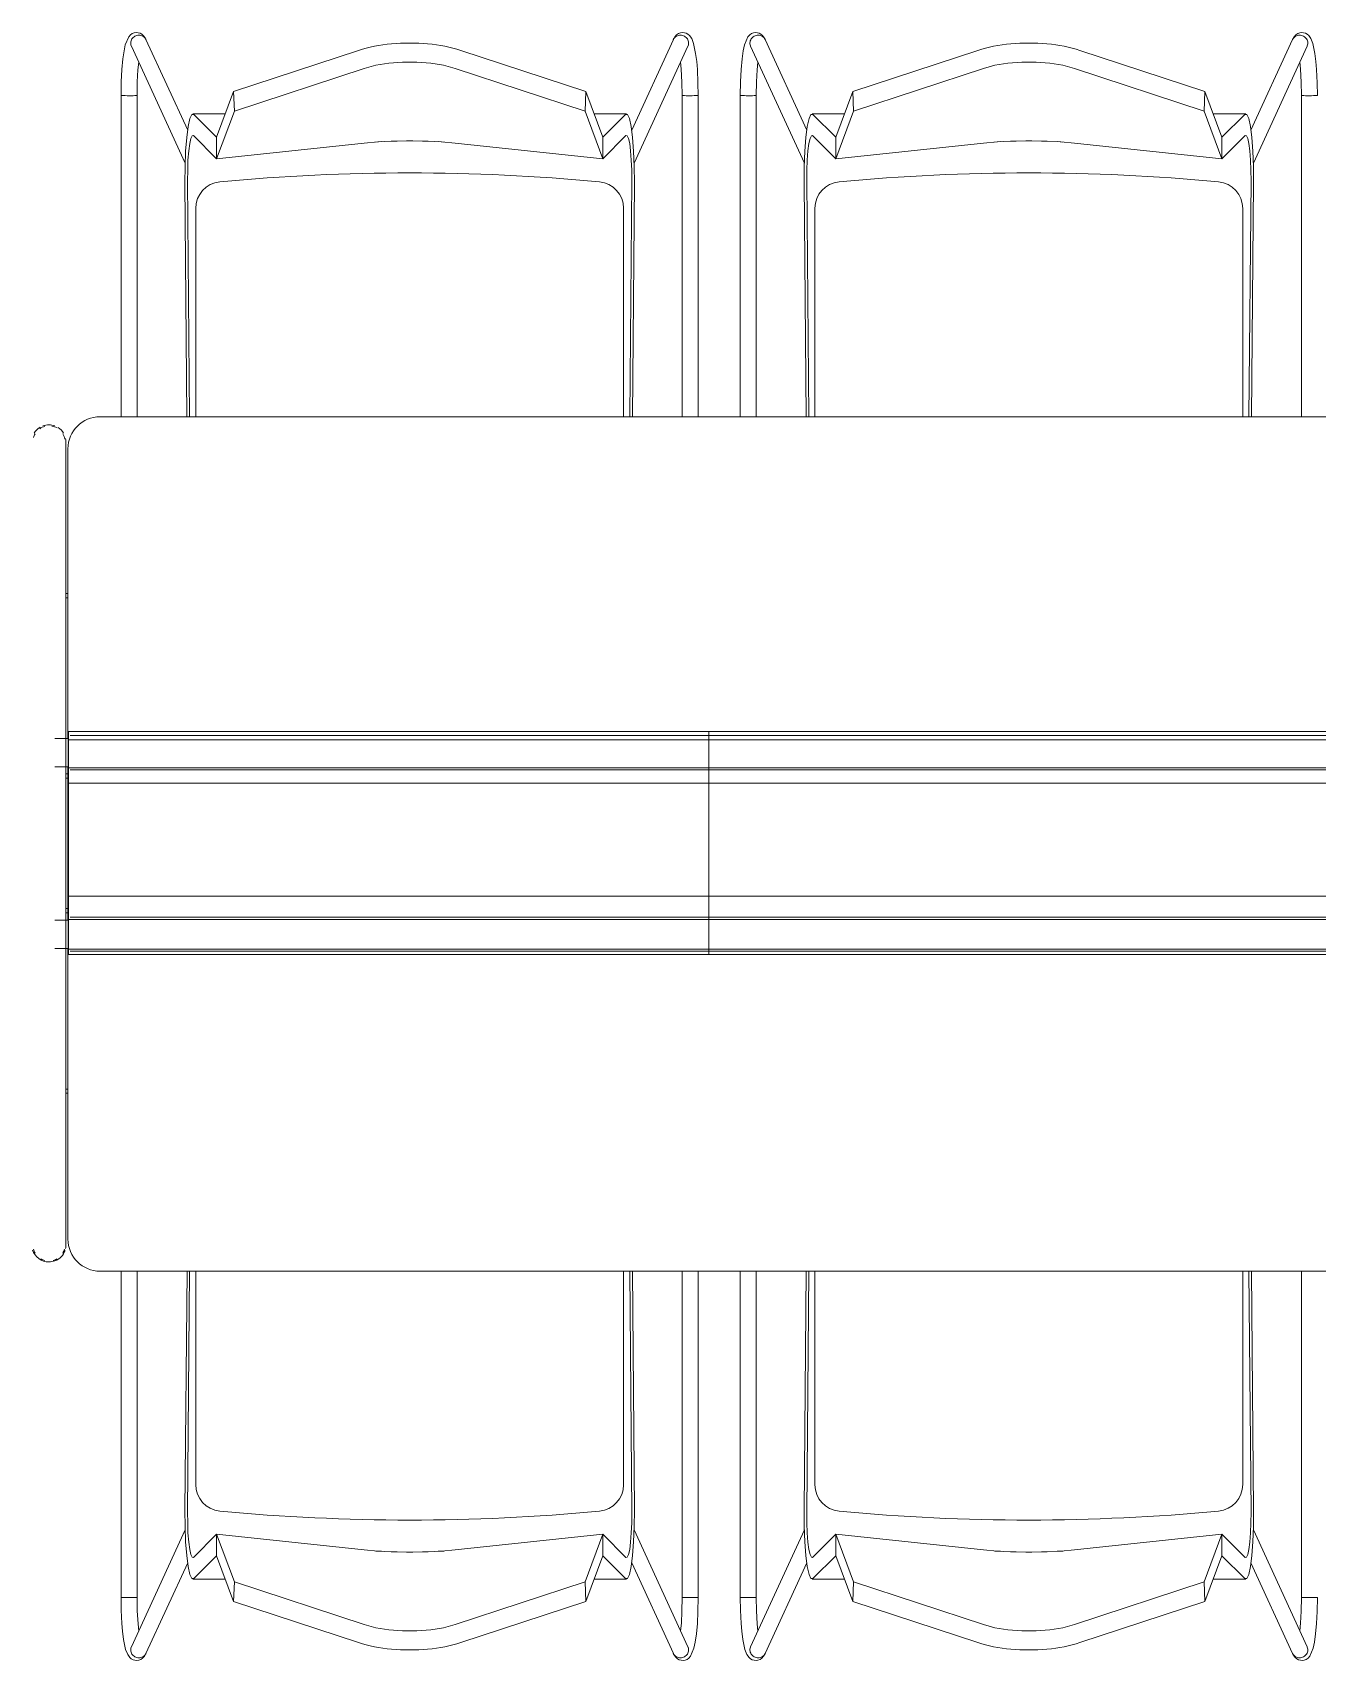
# Model space of a CAD drawing. Header units: millimetres. Extents: x 90978 to 295199, y -4084 to 97293.
# Drawn here: x 159833 to 161036, y 24075 to 25599 of the extents above; entities that cross this region are included whole.
import ezdxf

# ---------------------------------------------------------------- set-up
doc = ezdxf.new("R2010")
doc.units = ezdxf.units.MM
doc.header["$MEASUREMENT"] = 0
doc.layers.add('G-IMPT', color=8, linetype='CONTINUOUS', lineweight=9)
doc.layers.add('I-FURN', color=8, linetype='CONTINUOUS', lineweight=9)

msp = doc.modelspace()

# ---------------------------------------------------------------- linework, layer by layer
at = {"layer": 'G-IMPT'}
for p, q in [((159866.2, 24944.7), (160466.2, 24944.7)), ((159866.2, 24944.7), (159866.2, 24937.1)), ((159866.2, 24937.1), (160466.2, 24937.1)), ((159866.2, 24937.1), (159866.2, 24910.9)), ((160466.2, 24937.1), (160466.2, 24944.7)), ((160466.2, 24944.7), (161066.2, 24944.7)), ((160466.2, 24944.7), (160466.2, 24937.1)), ((160466.2, 24910.9), (160466.2, 24937.1)), ((160466.2, 24937.1), (161066.2, 24937.1)), ((160466.2, 24937.1), (160466.2, 24910.9)), ((159866.2, 24910.9), (160466.2, 24910.9)), ((159866.2, 24910.9), (159866.2, 24896.5)), ((160466.2, 24896.5), (160466.2, 24910.9)), ((160466.2, 24910.9), (161066.2, 24910.9)), ((160466.2, 24910.9), (160466.2, 24896.5)), ((159866.2, 24896.5), (160466.2, 24896.5)), ((159866.2, 24896.5), (159866.2, 24790.6)), ((160466.2, 24790.6), (160466.2, 24896.5)), ((160466.2, 24896.5), (161066.2, 24896.5)), ((160466.2, 24896.5), (160466.2, 24790.6)), ((159866.2, 24790.6), (160466.2, 24790.6)), ((159866.2, 24790.6), (159866.2, 24768.6)), ((160466.2, 24768.6), (160466.2, 24790.6)), ((160466.2, 24790.6), (161066.2, 24790.6)), ((160466.2, 24790.6), (160466.2, 24768.6)), ((159866.2, 24768.6), (160466.2, 24768.6)), ((159866.2, 24768.6), (159866.2, 24741.1)), ((160466.2, 24741.1), (160466.2, 24768.6)), ((160466.2, 24768.6), (161066.2, 24768.6)), ((160466.2, 24768.6), (160466.2, 24741.1)), ((159866.2, 24741.1), (160466.2, 24741.1)), ((159866.2, 24741.1), (159866.2, 24735.9)), ((160466.2, 24735.9), (160466.2, 24741.1)), ((160466.2, 24741.1), (161066.2, 24741.1)), ((160466.2, 24741.1), (160466.2, 24735.9)), ((159866.2, 24735.9), (160466.2, 24735.9)), ((160466.2, 24735.9), (161066.2, 24735.9))]:
    msp.add_line(p, q, dxfattribs=at)
at = {"layer": 'I-FURN'}
for p, q in [((159919.5, 25587.7), (159922.7, 25595.2)), ((159922.7, 25595.2), (159924.3, 25597)), ((159924.3, 25597), (159926, 25598.2)), ((159926, 25598.2), (159927.9, 25598.9)), ((159927.9, 25598.9), (159929.7, 25599.1)), ((159929.7, 25599.1), (159931.5, 25599)), ((159931.5, 25599), (159933.3, 25598.5)), ((159933.3, 25598.5), (159934.9, 25597.6)), ((159934.9, 25597.6), (159936.3, 25596.5)), ((159936.3, 25596.5), (159938, 25594.3)), ((159938, 25594.3), (159938.8, 25592.7)), ((159977.9, 25507.7), (159938.8, 25592.7)), ((160432.8, 25592.7), (160393.8, 25507.7)), ((160432.8, 25592.7), (160434.3, 25595.3)), ((160434.3, 25595.3), (160435.9, 25597)), ((160435.9, 25597), (160437.7, 25598.2)), ((160437.7, 25598.2), (160439.5, 25598.9)), ((160439.5, 25598.9), (160441.3, 25599.2)), ((160441.3, 25599.2), (160443.2, 25599)), ((160443.2, 25599), (160444.9, 25598.5)), ((160444.9, 25598.5), (160446.5, 25597.6)), ((160446.5, 25597.6), (160447.9, 25596.5)), ((160447.9, 25596.5), (160450, 25593.6)), ((160450, 25593.6), (160451.8, 25588.8)), ((160499.5, 25587.7), (160502.7, 25595.2)), ((160502.7, 25595.2), (160504.3, 25597)), ((160504.3, 25597), (160506, 25598.2)), ((160506, 25598.2), (160507.9, 25598.9)), ((160507.9, 25598.9), (160509.7, 25599.1)), ((160509.7, 25599.1), (160511.5, 25599)), ((160511.5, 25599), (160513.3, 25598.5)), ((160513.3, 25598.5), (160514.9, 25597.6)), ((160514.9, 25597.6), (160516.3, 25596.5)), ((160516.3, 25596.5), (160518, 25594.3)), ((160518, 25594.3), (160518.8, 25592.7)), ((160557.9, 25507.7), (160518.8, 25592.7)), ((161012.8, 25592.7), (160973.8, 25507.7)), ((161012.8, 25592.7), (161014.3, 25595.3)), ((161014.3, 25595.3), (161015.9, 25597)), ((161015.9, 25597), (161017.7, 25598.2)), ((161017.7, 25598.2), (161019.5, 25598.9)), ((161019.5, 25598.9), (161021.3, 25599.2)), ((161021.3, 25599.2), (161023.2, 25599)), ((161023.2, 25599), (161024.9, 25598.5)), ((161024.9, 25598.5), (161026.5, 25597.6)), ((161026.5, 25597.6), (161027.9, 25596.5)), ((161027.9, 25596.5), (161030, 25593.6)), ((161030, 25593.6), (161031.8, 25588.8)), ((159917.2, 25574.4), (159918.3, 25582.1)), ((159918.3, 25582.1), (159919.5, 25587.7)), ((159925.1, 25586.5), (159925.1, 25586.5)), ((159925.1, 25586.5), (159925.2, 25586.4)), ((159925.2, 25586.4), (159975.6, 25476.8)), ((160020.9, 25544), (160138, 25582.5)), ((160233.6, 25582.5), (160350.7, 25544)), ((160396.1, 25476.8), (160446.4, 25586.4)), ((160446.4, 25586.4), (160446.4, 25586.3)), ((160451.8, 25588.8), (160453.7, 25579.5)), ((160453.7, 25579.5), (160454.7, 25571.9)), ((160497.2, 25574.4), (160498.3, 25582.1)), ((160498.3, 25582.1), (160499.5, 25587.7)), ((160505.1, 25586.5), (160505.1, 25586.5)), ((160505.1, 25586.5), (160505.2, 25586.4)), ((160505.2, 25586.4), (160555.6, 25476.8)), ((160600.9, 25544), (160718.1, 25582.5)), ((160813.7, 25582.5), (160930.7, 25544)), ((160976.1, 25476.8), (161026.4, 25586.4)), ((161026.4, 25586.4), (161026.4, 25586.3)), ((161031.8, 25588.8), (161033.7, 25579.5)), ((161033.7, 25579.5), (161034.7, 25571.9)), ((159915.7, 25553.1), (159916.3, 25564.7)), ((159916.3, 25564.7), (159917.2, 25574.4)), ((159930.7, 25553), (159931.3, 25564.2)), ((159931.3, 25564.2), (159932, 25571.5)), ((160143.2, 25565.6), (160021.6, 25525.6)), ((160154, 25568.5), (160143.2, 25565.6)), ((160166.2, 25570.4), (160154, 25568.5)), ((160179.2, 25571.5), (160166.2, 25570.4)), ((160192.5, 25571.5), (160179.2, 25571.5)), ((160205.5, 25570.4), (160192.5, 25571.5)), ((160217.6, 25568.5), (160205.5, 25570.4)), ((160228.5, 25565.6), (160217.6, 25568.5)), ((160350.1, 25525.6), (160228.5, 25565.6)), ((160439.6, 25571.6), (160440.2, 25565)), ((160440.2, 25565), (160440.9, 25552.6)), ((160454.7, 25571.9), (160455.3, 25564.5)), ((160455.3, 25564.5), (160455.9, 25552.2)), ((160495.7, 25553.1), (160496.3, 25564.7)), ((160496.3, 25564.7), (160497.2, 25574.4)), ((160510.7, 25553), (160511.3, 25564.2)), ((160511.3, 25564.2), (160512, 25571.5)), ((160723.2, 25565.6), (160601.6, 25525.6)), ((160734, 25568.5), (160723.2, 25565.6)), ((160746.2, 25570.4), (160734, 25568.5)), ((160759.2, 25571.5), (160746.2, 25570.4)), ((160772.5, 25571.5), (160759.2, 25571.5)), ((160785.5, 25570.4), (160772.5, 25571.5)), ((160797.6, 25568.5), (160785.5, 25570.4)), ((160808.5, 25565.6), (160797.6, 25568.5)), ((160930.1, 25525.6), (160808.5, 25565.6)), ((161019.6, 25571.6), (161020.2, 25565)), ((161020.2, 25565), (161020.9, 25552.6)), ((161034.7, 25571.9), (161035.3, 25564.5)), ((161035.3, 25564.5), (161035.9, 25552.2)), ((159915.5, 25540.1), (159915.7, 25553.1)), ((159930.5, 25540.1), (159930.7, 25553)), ((160440.9, 25552.6), (160441.1, 25540.1)), ((160455.9, 25552.2), (160456.1, 25540.1)), ((160495.5, 25540.1), (160495.7, 25553.1)), ((160510.5, 25540.1), (160510.7, 25553)), ((161020.9, 25552.6), (161021.1, 25540.1)), ((161035.9, 25552.2), (161036.1, 25540.1)), ((159915.5, 25540.1), (159915.5, 25239.5)), ((159915.8, 25540.1), (159915.5, 25540.1)), ((159916.5, 25540.1), (159915.8, 25540.1)), ((159917.8, 25540.1), (159916.5, 25540.1)), ((159919.3, 25540.1), (159917.8, 25540.1)), ((159921.1, 25540), (159919.3, 25540.1)), ((159923.1, 25540), (159921.1, 25540)), ((159925, 25540), (159923.1, 25540)), ((159926.8, 25540), (159925, 25540)), ((159928.4, 25540.1), (159926.8, 25540)), ((159929.5, 25540.1), (159928.4, 25540.1)), ((159930.3, 25540.1), (159929.5, 25540.1)), ((159930.5, 25540.1), (159930.3, 25540.1)), ((159930.5, 25239.5), (159930.5, 25540.1)), ((160020.9, 25544), (160005, 25501.2)), ((160021.6, 25525.6), (160020.9, 25544)), ((160350.7, 25544), (160350.1, 25525.6)), ((160366.7, 25501.2), (160350.7, 25544)), ((160441.1, 25540.1), (160441.1, 25239.5)), ((160441.4, 25540.1), (160441.1, 25540.1)), ((160442.1, 25540.1), (160441.4, 25540.1)), ((160443.3, 25540.1), (160442.1, 25540.1)), ((160444.8, 25540), (160443.3, 25540.1)), ((160446.6, 25540), (160444.8, 25540)), ((160448.6, 25540), (160446.6, 25540)), ((160450.5, 25540), (160448.6, 25540)), ((160452.3, 25540.1), (160450.5, 25540)), ((160453.9, 25540.1), (160452.3, 25540.1)), ((160455.1, 25540.1), (160453.9, 25540.1)), ((160455.9, 25540.1), (160455.1, 25540.1)), ((160456.1, 25540.1), (160455.9, 25540.1)), ((160456.1, 25239.5), (160456.1, 25540.1)), ((160495.5, 25540.1), (160495.5, 25239.5)), ((160495.8, 25540.1), (160495.5, 25540.1)), ((160496.5, 25540.1), (160495.8, 25540.1)), ((160497.8, 25540.1), (160496.5, 25540.1)), ((160499.3, 25540.1), (160497.8, 25540.1)), ((160501.1, 25540), (160499.3, 25540.1)), ((160503.1, 25540), (160501.1, 25540)), ((160505, 25540), (160503.1, 25540)), ((160506.8, 25540), (160505, 25540)), ((160508.4, 25540.1), (160506.8, 25540)), ((160509.5, 25540.1), (160508.4, 25540.1)), ((160510.3, 25540.1), (160509.5, 25540.1)), ((160510.5, 25540.1), (160510.3, 25540.1)), ((160510.5, 25239.5), (160510.5, 25540.1)), ((160600.9, 25544), (160585, 25501.2)), ((160601.6, 25525.6), (160600.9, 25544)), ((160930.7, 25544), (160930.1, 25525.6)), ((160946.7, 25501.2), (160930.7, 25544)), ((161021.1, 25540.1), (161021.1, 25239.5)), ((161021.4, 25540.1), (161021.1, 25540.1)), ((161022.1, 25540.1), (161021.4, 25540.1)), ((161023.3, 25540.1), (161022.1, 25540.1)), ((161024.8, 25540), (161023.3, 25540.1)), ((161026.6, 25540), (161024.8, 25540)), ((161028.6, 25540), (161026.6, 25540)), ((161030.5, 25540), (161028.6, 25540)), ((161032.3, 25540.1), (161030.5, 25540)), ((161033.9, 25540.1), (161032.3, 25540.1)), ((161035.1, 25540.1), (161033.9, 25540.1)), ((161035.9, 25540.1), (161035.1, 25540.1)), ((161036.1, 25540.1), (161035.9, 25540.1)), ((159978.3, 25511.3), (159979.9, 25518.6)), ((159979.9, 25518.6), (159981.7, 25522.5)), ((159981.7, 25522.5), (159983.6, 25522.5)), ((160013.1, 25523), (159982.7, 25523)), ((159983.6, 25522.5), (160005, 25501.1)), ((160021.6, 25525.6), (160005, 25481)), ((160366.7, 25481), (160350.1, 25525.6)), ((160389, 25523), (160358.5, 25523)), ((160366.7, 25501.1), (160388.1, 25522.5)), ((160388.1, 25522.5), (160389.9, 25522.5)), ((160389.9, 25522.5), (160391.7, 25518.6)), ((160391.7, 25518.6), (160393.3, 25511.3)), ((160558.3, 25511.3), (160559.9, 25518.6)), ((160559.9, 25518.6), (160561.7, 25522.5)), ((160561.7, 25522.5), (160563.6, 25522.5)), ((160593.1, 25523), (160562.7, 25523)), ((160563.6, 25522.5), (160585, 25501.1)), ((160601.6, 25525.6), (160585, 25481)), ((160946.7, 25481), (160930.1, 25525.6)), ((160969, 25523), (160938.5, 25523)), ((160946.7, 25501.1), (160968.1, 25522.5)), ((160968.1, 25522.5), (160969.9, 25522.5)), ((160969.9, 25522.5), (160971.7, 25518.6)), ((160971.7, 25518.6), (160973.3, 25511.3)), ((159976, 25488.2), (159977, 25501)), ((159977, 25501), (159978.3, 25511.3)), ((159980.9, 25500.1), (159979.8, 25495.2)), ((159982.1, 25502.6), (159980.9, 25500.1)), ((159983.3, 25502.7), (159982.1, 25502.6)), ((160005, 25481), (159983.3, 25502.7)), ((160005, 25501.1), (160005, 25481)), ((160005, 25481), (160005, 25501.1)), ((160388.4, 25502.7), (160366.7, 25481)), ((160366.7, 25481), (160366.7, 25501.1)), ((160366.7, 25501.1), (160366.7, 25481)), ((160389.6, 25502.6), (160388.4, 25502.7)), ((160390.8, 25500.1), (160389.6, 25502.6)), ((160391.9, 25495.2), (160390.8, 25500.1)), ((160393.3, 25511.3), (160394.7, 25501)), ((160394.7, 25501), (160395.6, 25488.2)), ((160556, 25488.2), (160557, 25501)), ((160557, 25501), (160558.3, 25511.3)), ((160560.9, 25500.1), (160559.8, 25495.2)), ((160562.1, 25502.6), (160560.9, 25500.1)), ((160563.3, 25502.7), (160562.1, 25502.6)), ((160585, 25481), (160563.3, 25502.7)), ((160585, 25501.1), (160585, 25481)), ((160585, 25481), (160585, 25501.1)), ((160968.4, 25502.7), (160946.7, 25481)), ((160946.7, 25481), (160946.7, 25501.1)), ((160946.7, 25501.1), (160946.7, 25481)), ((160969.6, 25502.6), (160968.4, 25502.7)), ((160970.8, 25500.1), (160969.6, 25502.6)), ((160971.9, 25495.2), (160970.8, 25500.1)), ((160973.3, 25511.3), (160974.7, 25501)), ((160974.7, 25501), (160975.6, 25488.2)), ((159975.4, 25473.8), (159976, 25488.2)), ((159978.9, 25488.3), (159978.2, 25479.8)), ((159979.8, 25495.2), (159978.9, 25488.3)), ((160005, 25481), (160143.2, 25495.7)), ((160143.2, 25495.7), (160005, 25481)), ((160156, 25496.8), (160143.2, 25495.7)), ((160154, 25496.6), (160159.3, 25497)), ((160168.6, 25497.4), (160156, 25496.8)), ((160168.6, 25497.4), (160173.9, 25497.5)), ((160182.9, 25497.7), (160174, 25497.5)), ((160183, 25497.7), (160188.7, 25497.7)), ((160197.7, 25497.5), (160188.7, 25497.7)), ((160197.7, 25497.5), (160203.1, 25497.4)), ((160215.7, 25496.8), (160203.1, 25497.4)), ((160212.4, 25497), (160217.7, 25496.6)), ((160228.5, 25495.7), (160215.7, 25496.8)), ((160228.5, 25495.7), (160366.7, 25481)), ((160366.7, 25481), (160228.5, 25495.7)), ((160392.8, 25488.3), (160391.9, 25495.2)), ((160393.4, 25479.8), (160392.8, 25488.3)), ((160395.6, 25488.2), (160396.2, 25473.8)), ((160555.4, 25473.8), (160556, 25488.2)), ((160558.9, 25488.3), (160558.2, 25479.8)), ((160559.8, 25495.2), (160558.9, 25488.3)), ((160585, 25481), (160723.2, 25495.7)), ((160723.2, 25495.7), (160585, 25481)), ((160736, 25496.8), (160723.2, 25495.7)), ((160734, 25496.6), (160739.3, 25497)), ((160748.5, 25497.4), (160736, 25496.8)), ((160748.5, 25497.4), (160753.9, 25497.5)), ((160762.9, 25497.7), (160753.9, 25497.5)), ((160763, 25497.7), (160768.7, 25497.7)), ((160777.7, 25497.5), (160768.7, 25497.7)), ((160777.7, 25497.5), (160783.1, 25497.4)), ((160795.7, 25496.8), (160783.1, 25497.4)), ((160792.3, 25497), (160797.6, 25496.6)), ((160808.5, 25495.7), (160795.7, 25496.8)), ((160808.5, 25495.7), (160946.7, 25481)), ((160946.7, 25481), (160808.5, 25495.7)), ((160972.8, 25488.3), (160971.9, 25495.2)), ((160973.4, 25479.8), (160972.8, 25488.3)), ((160975.6, 25488.2), (160976.2, 25473.8)), ((159975.3, 25458.8), (159975.4, 25473.8)), ((159977.9, 25470.2), (159977.8, 25460.2)), ((159978.2, 25479.8), (159977.9, 25470.2)), ((160393.8, 25470.2), (160393.4, 25479.8)), ((160393.9, 25460.2), (160393.8, 25470.2)), ((160396.2, 25473.8), (160396.3, 25458.8)), ((160555.3, 25458.8), (160555.4, 25473.8)), ((160557.9, 25470.2), (160557.8, 25460.2)), ((160558.2, 25479.8), (160557.9, 25470.2)), ((160973.8, 25470.2), (160973.4, 25479.8)), ((160973.9, 25460.2), (160973.8, 25470.2)), ((160976.2, 25473.8), (160976.3, 25458.8)), ((159977.2, 25239.5), (159975.3, 25458.8)), ((159977.8, 25460.2), (159979.7, 25239.5)), ((160392, 25239.5), (160393.9, 25460.2)), ((160396.3, 25458.8), (160394.4, 25239.5)), ((160557.2, 25239.5), (160555.3, 25458.8)), ((160557.8, 25460.2), (160559.7, 25239.5)), ((160972, 25239.5), (160973.9, 25460.2)), ((160976.3, 25458.8), (160974.4, 25239.5)), ((159985.4, 25434.5), (159985.4, 25239.5)), ((160386.2, 25239.5), (160386.2, 25434.6)), ((160565.4, 25434.6), (160565.4, 25239.5)), ((160966.2, 25239.5), (160966.2, 25434.5)), ((161635.8, 25239.5), (159895.8, 25239.5)), ((159863.9, 24997.4), (159863.9, 25216)), ((159865.8, 25209.5), (159865.8, 24938.2)), ((159863.9, 25100.4), (159863.9, 25102.5)), ((159865.8, 25074), (159863.9, 25074)), ((159863.9, 25070), (159865.8, 25070)), ((159863.9, 24947.8), (159863.9, 24997.4)), ((159863.9, 24997.1), (159863.9, 24997.4)), ((159863.9, 24996.7), (159863.9, 24997.1)), ((159863.9, 24996.3), (159863.9, 24996.7)), ((159863.9, 24995.7), (159863.9, 24996.3)), ((159863.9, 24995.1), (159863.9, 24995.7)), ((159863.9, 24994.4), (159863.9, 24995.1)), ((159863.9, 24993.7), (159863.9, 24994.4)), ((159863.9, 24992.8), (159863.9, 24993.7)), ((159863.9, 24991.9), (159863.9, 24992.8)), ((159863.9, 24990.9), (159863.9, 24991.9)), ((159863.9, 24989.9), (159863.9, 24990.9)), ((159863.9, 24988.8), (159863.9, 24989.9)), ((159863.9, 24987.6), (159863.9, 24988.8)), ((159863.9, 24986.4), (159863.9, 24987.6)), ((159863.9, 24985.1), (159863.9, 24986.4)), ((159863.9, 24983.7), (159863.9, 24985.1)), ((159863.9, 24982.3), (159863.9, 24983.7)), ((159863.9, 24980.8), (159863.9, 24982.3)), ((159863.9, 24979.3), (159863.9, 24980.8)), ((159863.9, 24977.7), (159863.9, 24979.3)), ((159863.9, 24976.1), (159863.9, 24977.7)), ((159863.9, 24974.4), (159863.9, 24976.1)), ((159863.9, 24972.7), (159863.9, 24974.4)), ((159863.9, 24970.9), (159863.9, 24972.7)), ((159863.9, 24969.1), (159863.9, 24970.9)), ((159863.9, 24967.3), (159863.9, 24969.1)), ((159863.9, 24965.4), (159863.9, 24967.3)), ((159863.9, 24963.5), (159863.9, 24965.4)), ((159863.9, 24961.6), (159863.9, 24963.5)), ((159863.9, 24959.7), (159863.9, 24961.6)), ((159863.9, 24957.8), (159863.9, 24959.7)), ((159863.9, 24955.8), (159863.9, 24957.8)), ((159863.9, 24953.8), (159863.9, 24955.8)), ((159863.9, 24951.8), (159863.9, 24953.8)), ((159863.9, 24949.8), (159863.9, 24951.8)), ((159863.9, 24947.8), (159863.9, 24949.8)), ((159866.2, 24938.2), (159853.5, 24938.2)), ((159863.9, 24732.2), (159863.9, 24947.8)), ((159865.9, 24939), (159865.9, 24911)), ((161663.9, 24941), (159867.9, 24941)), ((159865.9, 24923.4), (159865.9, 24925)), ((159853.5, 24911.7), (159866.2, 24911.7)), ((159863.6, 24905), (159865.8, 24905)), ((159865.8, 24911.7), (159865.8, 24768.2)), ((159867.9, 24909), (161663.9, 24909)), ((159863.9, 24901), (159865.8, 24901)), ((159866.2, 24768.2), (159853.5, 24768.2)), ((159865.8, 24779), (159863.9, 24779)), ((159865.8, 24775), (159863.9, 24775)), ((159865.9, 24769), (159865.9, 24741)), ((161663.9, 24771), (159867.9, 24771)), ((159865.9, 24753.4), (159865.9, 24755)), ((159853.4, 24741.7), (159866.2, 24741.7)), ((159865.8, 24741.7), (159865.8, 24469.5)), ((159867.9, 24739), (161663.9, 24739)), ((159863.9, 24730.3), (159863.9, 24732.2)), ((159863.9, 24728.3), (159863.9, 24730.3)), ((159863.9, 24726.3), (159863.9, 24728.3)), ((159863.9, 24724.3), (159863.9, 24726.3)), ((159863.9, 24722.3), (159863.9, 24724.3)), ((159863.9, 24720.4), (159863.9, 24722.3)), ((159863.9, 24682.6), (159863.9, 24722.2)), ((159863.9, 24718.4), (159863.9, 24720.4)), ((159863.9, 24716.5), (159863.9, 24718.4)), ((159863.9, 24714.6), (159863.9, 24716.5)), ((159863.9, 24712.8), (159863.9, 24714.6)), ((159863.9, 24710.9), (159863.9, 24712.8)), ((159863.9, 24709.2), (159863.9, 24710.9)), ((159863.9, 24707.4), (159863.9, 24709.2)), ((159863.9, 24705.7), (159863.9, 24707.4)), ((159863.9, 24704), (159863.9, 24705.7)), ((159863.9, 24702.4), (159863.9, 24704)), ((159863.9, 24700.8), (159863.9, 24702.4)), ((159863.9, 24699.3), (159863.9, 24700.8)), ((159863.9, 24697.8), (159863.9, 24699.3)), ((159863.9, 24696.4), (159863.9, 24697.8)), ((159863.9, 24695), (159863.9, 24696.4)), ((159863.9, 24693.7), (159863.9, 24695)), ((159863.9, 24692.4), (159863.9, 24693.7)), ((159863.9, 24691.3), (159863.9, 24692.4)), ((159863.9, 24690.1), (159863.9, 24691.3)), ((159863.9, 24689.1), (159863.9, 24690.1)), ((159863.9, 24688.1), (159863.9, 24689.1)), ((159863.9, 24687.2), (159863.9, 24688.1)), ((159863.9, 24686.4), (159863.9, 24687.2)), ((159863.9, 24685.6), (159863.9, 24686.4)), ((159863.9, 24684.9), (159863.9, 24685.6)), ((159863.9, 24684.3), (159863.9, 24684.9)), ((159863.9, 24683.8), (159863.9, 24684.3)), ((159863.9, 24683.3), (159863.9, 24683.8)), ((159863.9, 24682.9), (159863.9, 24683.3)), ((159863.9, 24682.6), (159863.9, 24682.9)), ((159863.9, 24464), (159863.9, 24682.6)), ((159865.8, 24610), (159863.9, 24610)), ((159863.9, 24606), (159865.8, 24606)), ((159863.9, 24577.5), (159863.9, 24579.6)), ((159895.8, 24439.5), (161635.8, 24439.5)), ((159915.5, 24439.5), (159915.5, 24134.1)), ((159930.5, 24134.1), (159930.5, 24439.5)), ((159975.3, 24215.4), (159977.3, 24439.5)), ((159979.7, 24439.5), (159977.8, 24214)), ((159985.4, 24439.5), (159985.4, 24239.7)), ((160386.2, 24239.6), (160386.2, 24439.5)), ((160393.9, 24214), (160391.9, 24439.5)), ((160394.4, 24439.5), (160396.3, 24215.4)), ((160441.1, 24439.5), (160441.1, 24134.1)), ((160456.1, 24134.1), (160456.1, 24439.5)), ((160495.5, 24439.5), (160495.5, 24134.1)), ((160510.5, 24134.1), (160510.5, 24439.5)), ((160555.3, 24215.4), (160557.3, 24439.5)), ((160559.7, 24439.5), (160557.8, 24214)), ((160565.4, 24439.5), (160565.4, 24239.6)), ((160966.2, 24239.7), (160966.2, 24439.5)), ((160973.9, 24214), (160971.9, 24439.5)), ((160974.4, 24439.5), (160976.3, 24215.4)), ((161021.1, 24439.5), (161021.1, 24134.1)), ((159975.4, 24200.4), (159975.3, 24215.4)), ((159977.8, 24214), (159977.9, 24204)), ((159977.9, 24204), (159978.2, 24194.4)), ((160393.4, 24194.4), (160393.8, 24204)), ((160393.8, 24204), (160393.9, 24214)), ((160396.3, 24215.4), (160396.2, 24200.4)), ((160555.4, 24200.4), (160555.3, 24215.4)), ((160557.8, 24214), (160557.9, 24204)), ((160557.9, 24204), (160558.2, 24194.4)), ((160973.4, 24194.4), (160973.8, 24204)), ((160973.8, 24204), (160973.9, 24214)), ((160976.3, 24215.4), (160976.2, 24200.4)), ((159975.6, 24197.4), (159925.2, 24087.8)), ((159976, 24186), (159975.4, 24200.4)), ((159978.2, 24194.4), (159978.9, 24185.9)), ((159983.3, 24171.5), (160005, 24193.2)), ((160143.2, 24178.5), (160005, 24193.2)), ((160005, 24193.2), (160021.6, 24148.6)), ((160005, 24193.2), (160005, 24173.1)), ((160005, 24193.2), (160143.2, 24178.5)), ((160005, 24173.1), (160005, 24193.2)), ((160366.7, 24193.2), (160228.5, 24178.5)), ((160228.5, 24178.5), (160366.7, 24193.2)), ((160350.1, 24148.6), (160366.7, 24193.2)), ((160366.7, 24173.1), (160366.7, 24193.2)), ((160366.7, 24193.2), (160388.4, 24171.5)), ((160366.7, 24193.2), (160366.7, 24173.1)), ((160392.8, 24185.9), (160393.4, 24194.4)), ((160396.2, 24200.4), (160395.6, 24186)), ((160446.4, 24087.8), (160396.1, 24197.4)), ((160555.6, 24197.4), (160505.2, 24087.8)), ((160556, 24186), (160555.4, 24200.4)), ((160558.2, 24194.4), (160558.9, 24185.9)), ((160563.3, 24171.5), (160585, 24193.2)), ((160585, 24193.2), (160601.6, 24148.6)), ((160723.2, 24178.5), (160585, 24193.2)), ((160585, 24193.2), (160585, 24173.1)), ((160585, 24193.2), (160723.2, 24178.5)), ((160585, 24173.1), (160585, 24193.2)), ((160946.7, 24193.2), (160808.5, 24178.5)), ((160808.5, 24178.5), (160946.7, 24193.2)), ((160930.1, 24148.6), (160946.7, 24193.2)), ((160946.7, 24173.1), (160946.7, 24193.2)), ((160946.7, 24193.2), (160968.4, 24171.5)), ((160946.7, 24193.2), (160946.7, 24173.1)), ((160972.8, 24185.9), (160973.4, 24194.4)), ((160976.2, 24200.4), (160975.6, 24186)), ((161026.4, 24087.8), (160976.1, 24197.4)), ((159977, 24173.2), (159976, 24186)), ((159978.3, 24162.9), (159977, 24173.2)), ((159978.9, 24185.9), (159979.8, 24179)), ((159979.8, 24179), (159980.9, 24174.1)), ((159980.9, 24174.1), (159982.1, 24171.6)), ((160005, 24173.1), (159983.6, 24151.7)), ((160005, 24173), (160020.9, 24130.2)), ((160143.2, 24178.5), (160156, 24177.4)), ((160159.3, 24177.2), (160154, 24177.5)), ((160156, 24177.4), (160168.6, 24176.8)), ((160173.9, 24176.7), (160168.6, 24176.8)), ((160174, 24176.7), (160182.9, 24176.5)), ((160188.7, 24176.5), (160183, 24176.5)), ((160188.7, 24176.5), (160197.7, 24176.7)), ((160203.1, 24176.8), (160197.7, 24176.7)), ((160203.1, 24176.8), (160215.7, 24177.4)), ((160217.7, 24177.5), (160212.4, 24177.2)), ((160215.7, 24177.4), (160228.5, 24178.5)), ((160350.7, 24130.2), (160366.7, 24173)), ((160388.1, 24151.7), (160366.7, 24173.1)), ((160389.6, 24171.6), (160390.8, 24174.1)), ((160390.8, 24174.1), (160391.9, 24179)), ((160391.9, 24179), (160392.8, 24185.9)), ((160394.7, 24173.2), (160393.3, 24162.9)), ((160395.6, 24186), (160394.7, 24173.2)), ((160557, 24173.2), (160556, 24186)), ((160558.3, 24162.9), (160557, 24173.2)), ((160558.9, 24185.9), (160559.8, 24179)), ((160559.8, 24179), (160560.9, 24174.1)), ((160560.9, 24174.1), (160562.1, 24171.6)), ((160585, 24173.1), (160563.6, 24151.7)), ((160585, 24173), (160600.9, 24130.2)), ((160723.2, 24178.5), (160736, 24177.4)), ((160739.3, 24177.2), (160734, 24177.5)), ((160736, 24177.4), (160748.5, 24176.8)), ((160753.9, 24176.7), (160748.5, 24176.8)), ((160753.9, 24176.7), (160762.9, 24176.5)), ((160768.7, 24176.5), (160763, 24176.5)), ((160768.7, 24176.5), (160777.7, 24176.7)), ((160783.1, 24176.8), (160777.7, 24176.7)), ((160783.1, 24176.8), (160795.7, 24177.4)), ((160797.6, 24177.5), (160792.3, 24177.2)), ((160795.7, 24177.4), (160808.5, 24178.5)), ((160930.7, 24130.2), (160946.7, 24173)), ((160968.1, 24151.7), (160946.7, 24173.1)), ((160969.6, 24171.6), (160970.8, 24174.1)), ((160970.8, 24174.1), (160971.9, 24179)), ((160971.9, 24179), (160972.8, 24185.9)), ((160974.7, 24173.2), (160973.3, 24162.9)), ((160975.6, 24186), (160974.7, 24173.2)), ((159938.8, 24081.5), (159977.9, 24166.5)), ((159979.9, 24155.5), (159978.3, 24162.9)), ((159982.1, 24171.6), (159983.3, 24171.5)), ((160388.4, 24171.5), (160389.6, 24171.6)), ((160393.3, 24162.9), (160391.7, 24155.5)), ((160393.8, 24166.5), (160432.8, 24081.5)), ((160518.8, 24081.5), (160557.9, 24166.5)), ((160559.9, 24155.5), (160558.3, 24162.9)), ((160562.1, 24171.6), (160563.3, 24171.5)), ((160968.4, 24171.5), (160969.6, 24171.6)), ((160973.3, 24162.9), (160971.7, 24155.5)), ((160973.8, 24166.5), (161012.8, 24081.5)), ((159981.7, 24151.7), (159979.9, 24155.5)), ((159983.6, 24151.7), (159981.7, 24151.7)), ((159982.7, 24151.2), (160013.1, 24151.2)), ((160020.9, 24130.2), (160021.6, 24148.6)), ((160021.6, 24148.6), (160143.2, 24108.6)), ((160228.5, 24108.6), (160350.1, 24148.6)), ((160350.1, 24148.6), (160350.7, 24130.2)), ((160358.5, 24151.2), (160389, 24151.2)), ((160389.9, 24151.7), (160388.1, 24151.7)), ((160391.7, 24155.5), (160389.9, 24151.7)), ((160561.7, 24151.7), (160559.9, 24155.5)), ((160563.6, 24151.7), (160561.7, 24151.7)), ((160562.7, 24151.2), (160593.1, 24151.2)), ((160600.9, 24130.2), (160601.6, 24148.6)), ((160601.6, 24148.6), (160723.2, 24108.6)), ((160808.5, 24108.6), (160930.1, 24148.6)), ((160930.1, 24148.6), (160930.7, 24130.2)), ((160938.5, 24151.2), (160969, 24151.2)), ((160969.9, 24151.7), (160968.1, 24151.7)), ((160971.7, 24155.5), (160969.9, 24151.7)), ((159915.5, 24134.1), (159915.8, 24134.1)), ((159915.7, 24122), (159915.5, 24134.1)), ((159915.8, 24134.1), (159916.5, 24134.1)), ((159916.5, 24134.1), (159917.8, 24134.1)), ((159917.8, 24134.1), (159919.3, 24134.1)), ((159919.3, 24134.1), (159921.1, 24134.1)), ((159921.1, 24134.1), (159923.1, 24134.1)), ((159923.1, 24134.1), (159925, 24134.1)), ((159925, 24134.1), (159926.8, 24134.1)), ((159926.8, 24134.1), (159928.4, 24134.1)), ((159928.4, 24134.1), (159929.5, 24134.1)), ((159929.5, 24134.1), (159930.3, 24134.1)), ((159930.3, 24134.1), (159930.5, 24134.1)), ((159930.7, 24121.6), (159930.5, 24134.1)), ((160138, 24091.7), (160020.9, 24130.2)), ((160350.7, 24130.2), (160233.6, 24091.7)), ((160441.1, 24134.1), (160440.9, 24121.2)), ((160441.1, 24134.1), (160441.4, 24134.1)), ((160441.4, 24134.1), (160442.1, 24134.1)), ((160442.1, 24134.1), (160443.3, 24134.1)), ((160443.3, 24134.1), (160444.8, 24134.1)), ((160444.8, 24134.1), (160446.6, 24134.1)), ((160446.6, 24134.1), (160448.6, 24134.1)), ((160448.6, 24134.1), (160450.5, 24134.1)), ((160450.5, 24134.1), (160452.3, 24134.1)), ((160452.3, 24134.1), (160453.9, 24134.1)), ((160453.9, 24134.1), (160455.1, 24134.1)), ((160455.1, 24134.1), (160455.9, 24134.1)), ((160455.9, 24134.1), (160456.1, 24134.1)), ((160456.1, 24134.1), (160455.9, 24121)), ((160495.5, 24134.1), (160495.8, 24134.1)), ((160495.7, 24122), (160495.5, 24134.1)), ((160495.8, 24134.1), (160496.5, 24134.1)), ((160496.5, 24134.1), (160497.8, 24134.1)), ((160497.8, 24134.1), (160499.3, 24134.1)), ((160499.3, 24134.1), (160501.1, 24134.1)), ((160501.1, 24134.1), (160503.1, 24134.1)), ((160503.1, 24134.1), (160505, 24134.1)), ((160505, 24134.1), (160506.8, 24134.1)), ((160506.8, 24134.1), (160508.4, 24134.1)), ((160508.4, 24134.1), (160509.5, 24134.1)), ((160509.5, 24134.1), (160510.3, 24134.1)), ((160510.3, 24134.1), (160510.5, 24134.1)), ((160510.7, 24121.6), (160510.5, 24134.1)), ((160718.1, 24091.7), (160600.9, 24130.2)), ((160930.7, 24130.2), (160813.7, 24091.7)), ((161021.1, 24134.1), (161020.9, 24121.2)), ((161021.1, 24134.1), (161021.4, 24134.1)), ((161021.4, 24134.1), (161022.1, 24134.1)), ((161022.1, 24134.1), (161023.3, 24134.1)), ((161023.3, 24134.1), (161024.8, 24134.1)), ((161024.8, 24134.1), (161026.6, 24134.1)), ((161026.6, 24134.1), (161028.6, 24134.1)), ((161028.6, 24134.1), (161030.5, 24134.1)), ((161030.5, 24134.1), (161032.3, 24134.1)), ((161032.3, 24134.1), (161033.9, 24134.1)), ((161033.9, 24134.1), (161035.1, 24134.1)), ((161035.1, 24134.1), (161035.9, 24134.1)), ((161035.9, 24134.1), (161036.1, 24134.1)), ((161036.1, 24134.1), (161035.9, 24121)), ((159916.3, 24109.7), (159915.7, 24122)), ((159931.4, 24109.2), (159930.7, 24121.6)), ((160440.9, 24121.2), (160440.3, 24110)), ((160455.9, 24121), (160455.3, 24109.5)), ((160496.3, 24109.7), (160495.7, 24122)), ((160511.4, 24109.2), (160510.7, 24121.6)), ((161020.9, 24121.2), (161020.3, 24110)), ((161035.9, 24121), (161035.3, 24109.5)), ((159917, 24102.3), (159916.3, 24109.7)), ((159917.9, 24094.7), (159917, 24102.3)), ((159932, 24102.6), (159931.4, 24109.2)), ((160143.2, 24108.6), (160154, 24105.7)), ((160154, 24105.7), (160166.2, 24103.7)), ((160166.2, 24103.7), (160179.2, 24102.7)), ((160179.2, 24102.7), (160192.5, 24102.7)), ((160192.5, 24102.7), (160205.5, 24103.7)), ((160205.5, 24103.7), (160217.6, 24105.7)), ((160217.6, 24105.7), (160228.5, 24108.6)), ((160440.3, 24110), (160439.6, 24102.7)), ((160454.4, 24099.8), (160453.3, 24092.1)), ((160455.3, 24109.5), (160454.4, 24099.8)), ((160497, 24102.3), (160496.3, 24109.7)), ((160497.9, 24094.7), (160497, 24102.3)), ((160512, 24102.6), (160511.4, 24109.2)), ((160723.2, 24108.6), (160734, 24105.7)), ((160734, 24105.7), (160746.2, 24103.7)), ((160746.2, 24103.7), (160759.2, 24102.7)), ((160759.2, 24102.7), (160772.5, 24102.7)), ((160772.5, 24102.7), (160785.5, 24103.7)), ((160785.5, 24103.7), (160797.6, 24105.7)), ((160797.6, 24105.7), (160808.5, 24108.6)), ((161020.3, 24110), (161019.6, 24102.7)), ((161034.4, 24099.8), (161033.3, 24092.1)), ((161035.3, 24109.5), (161034.4, 24099.8)), ((159919.8, 24085.4), (159917.9, 24094.7)), ((159921.7, 24080.6), (159919.8, 24085.4)), ((159925.2, 24087.8), (159925.3, 24087.9)), ((159938.8, 24081.5), (159937.3, 24078.9)), ((160433.7, 24079.9), (160432.8, 24081.5)), ((160446.5, 24087.7), (160446.4, 24087.8)), ((160446.5, 24087.6), (160446.5, 24087.7)), ((160452.1, 24086.5), (160448.9, 24079)), ((160453.3, 24092.1), (160452.1, 24086.5)), ((160499.8, 24085.4), (160497.9, 24094.7)), ((160501.7, 24080.6), (160499.8, 24085.4)), ((160505.2, 24087.8), (160505.3, 24087.9)), ((160518.8, 24081.5), (160517.3, 24078.9)), ((161013.7, 24079.9), (161012.8, 24081.5)), ((161026.5, 24087.7), (161026.4, 24087.8)), ((161026.5, 24087.6), (161026.5, 24087.7)), ((161032.1, 24086.5), (161028.9, 24079)), ((161033.3, 24092.1), (161032.1, 24086.5)), ((159923.8, 24077.7), (159921.7, 24080.6)), ((159925.1, 24076.6), (159923.8, 24077.7)), ((159926.7, 24075.7), (159925.1, 24076.6)), ((159928.5, 24075.2), (159926.7, 24075.7)), ((159930.3, 24075), (159928.5, 24075.2)), ((159932.1, 24075.3), (159930.3, 24075)), ((159934, 24076), (159932.1, 24075.3)), ((159935.7, 24077.2), (159934, 24076)), ((159937.3, 24078.9), (159935.7, 24077.2)), ((160435.4, 24077.7), (160433.7, 24079.9)), ((160436.8, 24076.5), (160435.4, 24077.7)), ((160438.4, 24075.7), (160436.8, 24076.5)), ((160440.1, 24075.2), (160438.4, 24075.7)), ((160441.9, 24075), (160440.1, 24075.2)), ((160443.8, 24075.3), (160441.9, 24075)), ((160445.6, 24076), (160443.8, 24075.3)), ((160447.3, 24077.2), (160445.6, 24076)), ((160448.9, 24079), (160447.3, 24077.2)), ((160503.8, 24077.7), (160501.7, 24080.6)), ((160505.1, 24076.6), (160503.8, 24077.7)), ((160506.7, 24075.7), (160505.1, 24076.6)), ((160508.5, 24075.2), (160506.7, 24075.7)), ((160510.3, 24075), (160508.5, 24075.2)), ((160512.1, 24075.3), (160510.3, 24075)), ((160514, 24076), (160512.1, 24075.3)), ((160515.7, 24077.2), (160514, 24076)), ((160517.3, 24078.9), (160515.7, 24077.2)), ((161015.4, 24077.7), (161013.7, 24079.9)), ((161016.8, 24076.5), (161015.4, 24077.7)), ((161018.4, 24075.7), (161016.8, 24076.5)), ((161020.1, 24075.2), (161018.4, 24075.7)), ((161021.9, 24075), (161020.1, 24075.2)), ((161023.8, 24075.3), (161021.9, 24075)), ((161025.6, 24076), (161023.8, 24075.3)), ((161027.3, 24077.2), (161025.6, 24076)), ((161028.9, 24079), (161027.3, 24077.2))]:
    msp.add_line(p, q, dxfattribs=at)
for centre, radius, start, end in [((159895.8, 25209.5), 30, 90, 180), ((159848, 25216), 15, 105, 125.6236), ((159848, 25216), 15, 60, 79.5656), ((159848, 25216), 15, 150, 165), ((159848, 25216), 15, 9.7313, 30), ((159895.8, 24469.5), 30, 180, 270), ((159847.9, 24464), 15, 195, 210), ((159847.9, 24464), 15, 240, 255), ((159847.9, 24464), 15, 285, 300), ((159847.9, 24464), 15, 330, 345)]:
    msp.add_arc(centre, radius, start, end, dxfattribs=at)
for centre, major_axis, ratio, start_param, end_param in [((160185.9, 23590.8), (-1881.5, 0), 0.997564, 4.61783, 4.807055), ((160765.7, 23590.8), (1881.5, 0), 0.997564, 1.47613, 1.665355), ((160010.4, 25434.5), (-25, 0), 0.997564, 4.807055, 6.283185), ((160361.2, 25434.6), (-25, 0), 0.997564, 3.141593, 4.61783), ((160590.4, 25434.6), (25, 0), 0.997564, 1.665355, 3.141593), ((160941.2, 25434.5), (25, 0), 0.997564, 0, 1.47613), ((159847.9, 25216), (-16, 0), 0.991239, 5.257483, 5.754356), ((159847.9, 25216), (-16, 0), 0.991239, 4.712389, 5.07403), ((159847.9, 25216), (-16, 0), 0.991239, 4.350748, 4.712389), ((159847.9, 25216), (-16, 0), 0.991239, 3.687595, 4.140212), ((159847.9, 25216), (-16, 0), 0.991239, 3.141593, 3.341451), ((159847.9, 24464), (-16, 0), 0.991239, 2.932099, 3.141593), ((159847.9, 24464), (-16, 0), 0.991239, 0.300494, 1.570796), ((159847.9, 24464), (-16, 0), 0.991239, 1.570796, 1.932437), ((159847.9, 24464), (-16, 0), 0.991239, 1.933855, 2.810126), ((160010.4, 24239.7), (-25, 0), 0.997564, 0, 1.47613), ((160361.2, 24239.6), (-25, 0), 0.997564, 1.665355, 3.141593), ((160590.4, 24239.6), (25, 0), 0.997564, 3.141593, 4.61783), ((160941.2, 24239.7), (25, 0), 0.997564, 4.807055, 6.283185), ((160185.9, 26083.4), (-1881.5, 0), 0.997564, 1.47613, 1.665355), ((160765.7, 26083.4), (1881.5, 0), 0.997564, 4.61783, 4.807055)]:
    msp.add_ellipse(centre, major_axis=major_axis, ratio=ratio, start_param=start_param, end_param=end_param, dxfattribs=at)
for points in [[(159924.6, 25588.6), (159924.5, 25589.2), (159924.6, 25590.5), (159925.2, 25592.3), (159926.2, 25594), (159927.6, 25595.3), (159929.4, 25596.3), (159931.3, 25596.8), (159933.2, 25596.8), (159935.1, 25596.3), (159936.8, 25595.3), (159938.1, 25594), (159938.7, 25592.9), (159939, 25592.3)], [(160432.7, 25592.3), (160432.9, 25592.9), (160433.5, 25594), (160434.9, 25595.3), (160436.5, 25596.3), (160438.4, 25596.8), (160440.4, 25596.8), (160442.3, 25596.3), (160444, 25595.3), (160445.4, 25594), (160446.5, 25592.3), (160447.1, 25590.5), (160447.1, 25589.2), (160447, 25588.6)], [(160504.6, 25588.6), (160504.5, 25589.2), (160504.6, 25590.5), (160505.2, 25592.3), (160506.2, 25594), (160507.6, 25595.3), (160509.4, 25596.3), (160511.3, 25596.8), (160513.2, 25596.8), (160515.1, 25596.3), (160516.8, 25595.3), (160518.1, 25594), (160518.7, 25592.9), (160519, 25592.3)], [(161012.7, 25592.3), (161012.9, 25592.9), (161013.5, 25594), (161014.9, 25595.3), (161016.5, 25596.3), (161018.4, 25596.8), (161020.4, 25596.8), (161022.3, 25596.3), (161024, 25595.3), (161025.4, 25594), (161026.5, 25592.3), (161027.1, 25590.5), (161027.1, 25589.2), (161027, 25588.6)], [(159925, 25586.8), (159924.8, 25587.3), (159924.7, 25587.9), (159924.6, 25588.6)], [(159925.2, 25586.4), (159925.2, 25586.4), (159925.2, 25586.4), (159925.2, 25586.4)], [(160138, 25582.5), (160147.3, 25585.6), (160168.4, 25589.6), (160203.2, 25589.6), (160224.3, 25585.6), (160233.6, 25582.5)], [(160446.4, 25586.4), (160446.4, 25586.4), (160446.4, 25586.4), (160446.4, 25586.4)], [(160447, 25588.6), (160447, 25587.9), (160446.8, 25587.3), (160446.6, 25586.8)], [(160505, 25586.8), (160504.8, 25587.3), (160504.7, 25587.9), (160504.6, 25588.6)], [(160505.2, 25586.4), (160505.2, 25586.4), (160505.2, 25586.4), (160505.2, 25586.4)], [(160718.1, 25582.5), (160727.3, 25585.6), (160748.4, 25589.6), (160783.3, 25589.6), (160804.4, 25585.6), (160813.7, 25582.5)], [(161026.4, 25586.4), (161026.4, 25586.4), (161026.4, 25586.4), (161026.4, 25586.4)], [(161027, 25588.6), (161027, 25587.9), (161026.8, 25587.3), (161026.6, 25586.8)], [(159939, 24081.9), (159938.7, 24081.3), (159938.1, 24080.2), (159936.8, 24078.9), (159935.1, 24077.9), (159933.2, 24077.4), (159931.3, 24077.4), (159929.4, 24077.9), (159927.6, 24078.9), (159926.2, 24080.2), (159925.2, 24081.9), (159924.6, 24083.7), (159924.5, 24085), (159924.6, 24085.6)], [(159924.6, 24085.6), (159924.7, 24086.2), (159924.8, 24086.9), (159925, 24087.4)], [(159925.2, 24087.8), (159925.2, 24087.8), (159925.2, 24087.8), (159925.2, 24087.8)], [(160233.6, 24091.7), (160224.3, 24088.6), (160203.2, 24084.6), (160168.4, 24084.6), (160147.3, 24088.6), (160138, 24091.7)], [(160447, 24085.6), (160447.1, 24085), (160447.1, 24083.7), (160446.5, 24081.9), (160445.4, 24080.2), (160444, 24078.9), (160442.3, 24077.9), (160440.4, 24077.4), (160438.4, 24077.4), (160436.5, 24077.9), (160434.9, 24078.9), (160433.5, 24080.2), (160432.9, 24081.3), (160432.7, 24081.9)], [(160446.4, 24087.8), (160446.4, 24087.8), (160446.4, 24087.8), (160446.4, 24087.8)], [(160446.6, 24087.4), (160446.8, 24086.9), (160447, 24086.2), (160447, 24085.6)], [(160519, 24081.9), (160518.7, 24081.3), (160518.1, 24080.2), (160516.8, 24078.9), (160515.1, 24077.9), (160513.2, 24077.4), (160511.3, 24077.4), (160509.4, 24077.9), (160507.6, 24078.9), (160506.2, 24080.2), (160505.2, 24081.9), (160504.6, 24083.7), (160504.5, 24085), (160504.6, 24085.6)], [(160504.6, 24085.6), (160504.7, 24086.2), (160504.8, 24086.9), (160505, 24087.4)], [(160505.2, 24087.8), (160505.2, 24087.8), (160505.2, 24087.8), (160505.2, 24087.8)], [(160813.7, 24091.7), (160804.4, 24088.6), (160783.3, 24084.6), (160748.4, 24084.6), (160727.3, 24088.6), (160718.1, 24091.7)], [(161027, 24085.6), (161027.1, 24085), (161027.1, 24083.7), (161026.5, 24081.9), (161025.4, 24080.2), (161024, 24078.9), (161022.3, 24077.9), (161020.4, 24077.4), (161018.4, 24077.4), (161016.5, 24077.9), (161014.9, 24078.9), (161013.5, 24080.2), (161012.9, 24081.3), (161012.7, 24081.9)], [(161026.4, 24087.8), (161026.4, 24087.8), (161026.4, 24087.8), (161026.4, 24087.8)], [(161026.6, 24087.4), (161026.8, 24086.9), (161027, 24086.2), (161027, 24085.6)]]:
    msp.add_open_spline(points, degree=3, dxfattribs=at)

doc.saveas('drawing.dxf')
